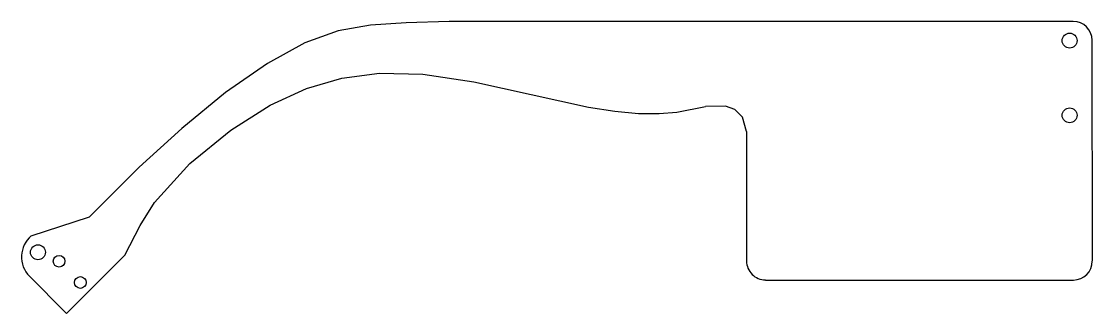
# Model space of a CAD drawing. Header units: millimetres. Extents: x 982 to 1124, y -856 to -817.
import ezdxf

# ---------------------------------------------------------------- set-up
doc = ezdxf.new("R2010")
doc.units = ezdxf.units.MM

msp = doc.modelspace()

# ---------------------------------------------------------------- linework, layer by layer
for points in [[(1038.99, -817.37), (1033.3, -817.55), (1028.57, -817.85), (1024.27, -818.6), (1019.84, -820.2), (1014.85, -822.93), (1009.28, -826.81), (1003.49, -831.56), (997.82, -836.7), (991.24, -843.28)], [(1121.89, -817.37), (1038.99, -817.37)], [(1124.46, -849.12), (1124.39, -819.87)], [(983.11, -851.03), (988.19, -856.11), (995.91, -848.38), (997.97, -844.42), (999.87, -841.38), (1004.54, -836.23), (1009.98, -831.8), (1015.24, -828.47), (1020.07, -826.27), (1024.74, -824.89), (1029.74, -824.23), (1035.5, -824.38), (1042.26, -825.39), (1057.51, -828.73), (1061, -829.29), (1064.13, -829.58), (1066.87, -829.6), (1069.24, -829.39), (1073.06, -828.63)], [(1078.48, -831.98), (1077.98, -830.07), (1076.96, -829.06), (1075.69, -828.6), (1073.06, -828.63)], [(1078.48, -831.98), (1078.48, -849.12)], [(983.49, -845.82), (991.24, -843.28)], [(1081, -851.66), (1121.92, -851.66)]]:
    msp.add_lwpolyline(points)
for centre, radius in [((1121.41, -819.91), 0.991), ((1121.41, -829.82), 0.991), ((984.38, -847.98), 0.991), ((987.19, -849.17), 0.775), ((990.01, -851.99), 0.775)]:
    msp.add_circle(centre, radius)
for centre, radius, start, end in [((1121.89, -819.87), 2.5, 0, 90), ((985.81, -848.6), 3.62, 129.8047, 224.7427), ((1081, -849.14), 2.5, 179.9994, 270), ((1121.92, -849.16), 2.5, 270, 0)]:
    msp.add_arc(centre, radius, start, end)

doc.saveas('drawing.dxf')
